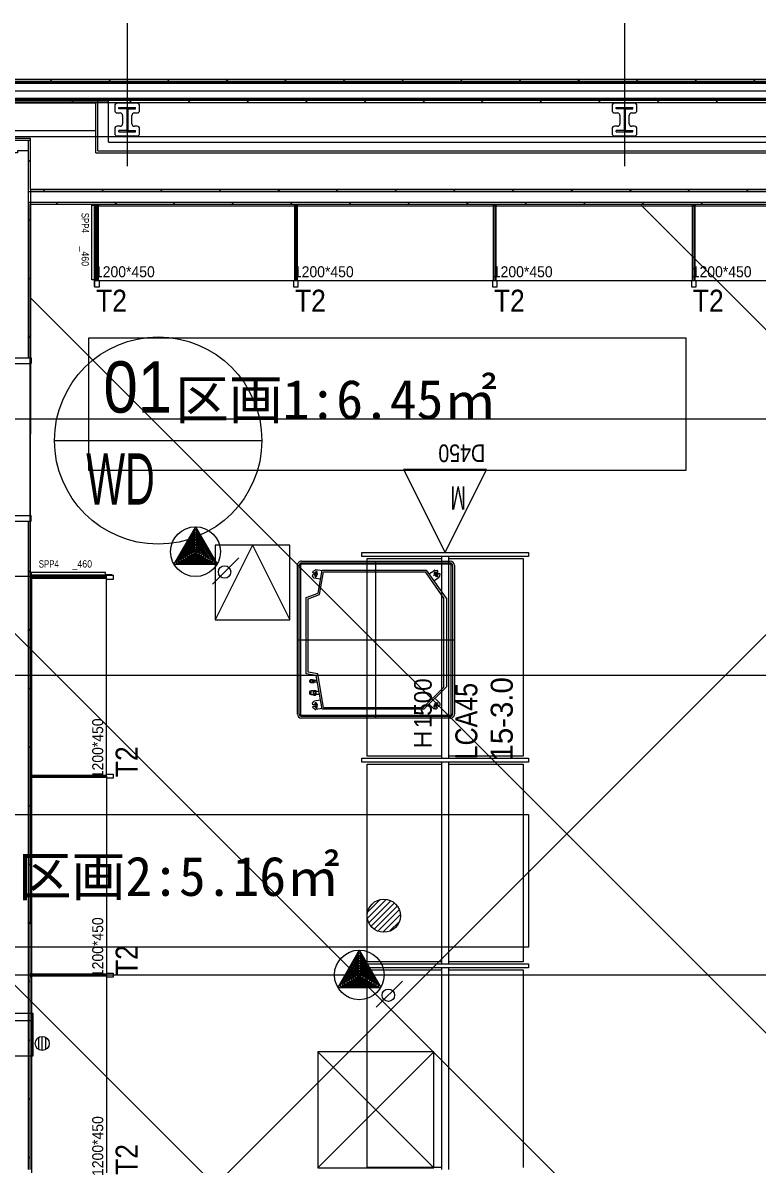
# Model space of a CAD drawing. Units: millimetres at full size, sheet at 1:100. Extents: x 3352 to 127672, y -40372 to 101181.
# Drawn here: x 27340 to 31776, y 2354 to 9247 of the extents above; entities that cross this region are included whole.
import ezdxf
from ezdxf.enums import TextEntityAlignment as Align

# ---------------------------------------------------------------- set-up
doc = ezdxf.new("R2010")
doc.units = ezdxf.units.MM
doc.header["$LTSCALE"] = 100
doc.header["$PDMODE"] = 32
doc.header["$PDSIZE"] = 50
doc.linetypes.add('CHAIN2', pattern=[12, 9, -1, 1, -1])
doc.layers.add('0-0', color=134, linetype='Continuous', lineweight=18)
doc.styles.add('MS UI Gothic', font='')
doc.styles.add('ＭＳ ゴシック', font='')
doc.styles.add('ＭＳ Ｐゴシック', font='')
doc.styles.get('MS UI Gothic').set_extended_font_data('MS UI Gothic')
doc.styles.get('ＭＳ ゴシック').set_extended_font_data('MS Gothic')
doc.styles.get('ＭＳ Ｐゴシック').set_extended_font_data('MS PGothic')

msp = doc.modelspace()

# ---------------------------------------------------------------- linework, layer by layer
at = {"layer": '0-0', "color": 5}
for p, q in [((38962.5, 12694.9), (23844.7, -2422.8)), ((38962.5, 12694.9), (23844.7, -2422.8)), ((27531.5, 6726.4), (28781.5, 6726.4))]:
    msp.add_line(p, q, dxfattribs=at)
at = {"layer": '0-0', "color": 4}
for p, q in [((27969.8, 9245.3), (27969.8, 8382.8)), ((30969.8, 9245.3), (30969.8, 8382.8)), ((28029.8, 8761.7), (27909.8, 8761.7)), ((31029.8, 8761.7), (30909.8, 8761.7)), ((27894.8, 8746.7), (27894.8, 8717.7)), ((27909.8, 8702.7), (27926.8, 8702.7)), ((27941.8, 8687.7), (27941.8, 8637.7)), ((27997.8, 8637.7), (27997.8, 8687.7)), ((28012.8, 8702.7), (28029.8, 8702.7)), ((28044.8, 8717.7), (28044.8, 8746.7)), ((30894.8, 8746.7), (30894.8, 8717.7)), ((30909.8, 8702.7), (30926.8, 8702.7)), ((30941.8, 8687.7), (30941.8, 8637.7)), ((30997.8, 8637.7), (30997.8, 8687.7)), ((31012.8, 8702.7), (31029.8, 8702.7)), ((31044.8, 8717.7), (31044.8, 8746.7)), ((27926.8, 8622.7), (27909.8, 8622.7)), ((28029.8, 8622.7), (28012.8, 8622.7)), ((30926.8, 8622.7), (30909.8, 8622.7)), ((31029.8, 8622.7), (31012.8, 8622.7)), ((24446.9, 8561.7), (91067.1, 8561.7)), ((27894.8, 8607.7), (27894.8, 8578.7)), ((28029.8, 8563.7), (27909.8, 8563.7)), ((28044.8, 8578.7), (28044.8, 8607.7)), ((30894.8, 8607.7), (30894.8, 8578.7)), ((31029.8, 8563.7), (30909.8, 8563.7)), ((31044.8, 8578.7), (31044.8, 8607.7)), ((27388.3, 8243.7), (65728.8, 8243.7)), ((27388.3, 8151.7), (65728.8, 8151.7)), ((29469.9, 5051.1), (29469.9, 5998.6)), ((29007, 5076.8), (29007, 5972.7)), ((29022, 5987.7), (29917.7, 5987.7)), ((29090.5, 5929.1), (29092.6, 5940.9)), ((29092.5, 5928.7), (29090.5, 5929.1)), ((29092.6, 5940.9), (29094.6, 5940.5)), ((29112, 5939.8), (29105, 5900.4)), ((29144.9, 5939.3), (29107.1, 5946)), ((29112.9, 5910.4), (29116, 5928.1)), ((29130.6, 5797.7), (29154.7, 5934.3)), ((29154.7, 5934.3), (29768.5, 5934.3)), ((29879.4, 5776), (29768.5, 5934.3)), ((29801.9, 5928.5), (29790.8, 5920.7)), ((29802.3, 5928.8), (29803.9, 5929.9)), ((29803.9, 5929.9), (29822.3, 5942.8)), ((29820.7, 5934.7), (29842.8, 5903.1)), ((29826, 5943.6), (29834.4, 5942.1)), ((29833.5, 5926.9), (29831.5, 5929.7)), ((29837.5, 5944.3), (29844.4, 5934.5)), ((29932.7, 5972.7), (29932.7, 5076.8)), ((29086.5, 5906.4), (29088.6, 5918.2)), ((29095.1, 5898.8), (29090.2, 5905.8)), ((29090.6, 5917.9), (29101.7, 5915.9)), ((29118.8, 5918.5), (29093, 5923.1)), ((29136.2, 5890), (29098.4, 5896.7)), ((29101.7, 5915.9), (29101.1, 5912.5)), ((29844.1, 5927.5), (29818.4, 5909.5)), ((29819.5, 5879.8), (29851, 5901.8)), ((29821.7, 5922.8), (29832, 5908.1)), ((29854.5, 5913.5), (29853, 5905.1)), ((29856, 5914.5), (29854.5, 5913.5)), ((29060.4, 5772.2), (29130.6, 5797.7)), ((29060.4, 5328.4), (29060.4, 5772.2)), ((29879.4, 5239.2), (29879.4, 5776)), ((28996.2, 5524.8), (29943.7, 5524.8)), ((29118.9, 5318.1), (29060.4, 5328.4)), ((29154.7, 5115.3), (29118.9, 5318.1)), ((29072.6, 5281.2), (29069.9, 5278.4)), ((29069.9, 5278.4), (29069.9, 5270.4)), ((29074.7, 5281.2), (29072.6, 5281.2)), ((29075.9, 5282.3), (29074.7, 5281.2)), ((29074.7, 5281.2), (29074.7, 5267.7)), ((29074.7, 5267.7), (29075.9, 5266.5)), ((29086.4, 5282.3), (29075.9, 5282.3)), ((29075.9, 5266.5), (29086.4, 5266.5)), ((29086.6, 5276.5), (29086.4, 5278.7)), ((29086.4, 5278.7), (29086.4, 5270.2)), ((29086.4, 5270.5), (29086.6, 5272.4)), ((29086.4, 5270.2), (29086.4, 5265.9)), ((29086.4, 5265.9), (29087.1, 5265.9)), ((29087.1, 5274.4), (29086.6, 5276.5)), ((29087.1, 5282.9), (29096.6, 5282.9)), ((29087.1, 5265.9), (29096.6, 5265.9)), ((29097.4, 5282.9), (29096.6, 5282.9)), ((29097.4, 5278.4), (29097.1, 5276.4)), ((29097.2, 5272.3), (29097.4, 5270.2)), ((29097.4, 5282.9), (29097.4, 5278.7)), ((29115.1, 5279.2), (29097.4, 5279.2)), ((29097.4, 5278.7), (29097.4, 5278.4)), ((29097.4, 5278.7), (29097.4, 5270.2)), ((29097.4, 5270.2), (29097.4, 5265.9)), ((29097.4, 5269.6), (29116.8, 5269.6)), ((29755.4, 5115.3), (29879.4, 5239.2)), ((29072.6, 5214.3), (29069.9, 5211.5)), ((29069.9, 5211.5), (29069.9, 5198)), ((29069.9, 5198), (29072.6, 5195.3)), ((29072.6, 5195.3), (29075.9, 5195.3)), ((29075.9, 5214.3), (29075.9, 5209.4)), ((29075.9, 5209.4), (29075.9, 5195.3)), ((29075.9, 5195.3), (29077.5, 5193.6)), ((29092.9, 5215.9), (29077.5, 5215.9)), ((29077.5, 5215.9), (29077.5, 5193.6)), ((29077.5, 5193.6), (29092.9, 5193.6)), ((29093.9, 5218.5), (29092.9, 5216.8)), ((29092.9, 5215.1), (29092.9, 5216.8)), ((29092.9, 5215.1), (29092.9, 5204.6)), ((29092.9, 5205.1), (29093.2, 5208.3)), ((29092.9, 5204.6), (29092.9, 5194.3)), ((29092.9, 5192.8), (29093.9, 5191)), ((29093.2, 5208.3), (29093.9, 5211.5)), ((29093.9, 5218.6), (29093.9, 5218.5)), ((29093.9, 5211.5), (29105.8, 5211.5)), ((29093.9, 5197.6), (29105.8, 5197.6)), ((29093.9, 5190.9), (29105.8, 5190.9)), ((29105.8, 5218.5), (29105.8, 5218.6)), ((29105.8, 5211.5), (29106.6, 5208.1)), ((29106.9, 5216.8), (29105.9, 5218.5)), ((29105.9, 5191), (29106.9, 5192.8)), ((29106.6, 5208.1), (29106.9, 5204.6)), ((29106.9, 5216.8), (29106.9, 5215.1)), ((29106.9, 5215.1), (29106.9, 5204.6)), ((29107.6, 5212.7), (29106.9, 5213.5)), ((29126.8, 5212.7), (29106.9, 5212.7)), ((29106.9, 5204.6), (29106.9, 5194.3)), ((29106.9, 5196.8), (29129.6, 5196.8)), ((29106.9, 5194.3), (29106.9, 5192.8)), ((29826.4, 5171.4), (29853.6, 5144.3)), ((29086.5, 5143.2), (29088.5, 5143.5)), ((29088.6, 5131.4), (29086.5, 5143.2)), ((29088.5, 5143.5), (29090.2, 5143.9)), ((29090.6, 5131.7), (29088.6, 5131.4)), ((29090.2, 5143.9), (29095.1, 5150.8)), ((29090.5, 5120.5), (29092.5, 5120.9)), ((29092.6, 5108.7), (29090.5, 5120.5)), ((29101.7, 5133.7), (29090.6, 5131.7)), ((29119.3, 5131.2), (29095.4, 5127)), ((29136.2, 5159.6), (29098.4, 5152.9)), ((29101.1, 5137.1), (29101.7, 5133.7)), ((29105.1, 5148.7), (29112, 5109.9)), ((29144.9, 5110.3), (29107.1, 5103.7)), ((29116, 5121.5), (29112.9, 5139.2)), ((29154.7, 5115.3), (29186.9, 5115.3)), ((29186.9, 5115.3), (29755.4, 5115.3)), ((29791.1, 5136.1), (29818.2, 5108.9)), ((29845.6, 5144.6), (29818.3, 5117.3)), ((29833.8, 5141.4), (29821.1, 5128.7)), ((29830.3, 5107.4), (29821.8, 5107.4)), ((29823.3, 5139.2), (29840.1, 5122.4)), ((29829.6, 5120.2), (29832.1, 5122.6)), ((29832.1, 5122.6), (29840.1, 5114.7)), ((29841.5, 5113.2), (29833, 5104.8)), ((29839.9, 5130.4), (29842.3, 5132.9)), ((29847.8, 5122.4), (29839.9, 5130.4)), ((29840.1, 5114.7), (29841.5, 5113.2)), ((29849.3, 5121), (29847.8, 5122.4)), ((29857.7, 5129.5), (29849.3, 5121)), ((29855.1, 5140.7), (29855.1, 5132.2)), ((29855.1, 5132.2), (29856.3, 5130.9)), ((29856.3, 5130.9), (29857.7, 5129.5)), ((29917.7, 5061.8), (29022, 5061.8))]:
    msp.add_line(p, q, dxfattribs=at)
at = {"layer": '0-0', "linetype": 'CHAIN2'}
for p, q in [((27969.8, 9245.3), (27969.8, 8382.8)), ((30969.8, 9245.3), (30969.8, 8382.8)), ((18347.6, 8836.7), (91067.1, 8836.7)), ((18347.6, 8836.7), (91067.1, 8836.7)), ((24446.9, 8561.7), (91067.1, 8561.7)), ((24446.9, 8561.7), (91067.1, 8561.7))]:
    msp.add_line(p, q, dxfattribs=at)
at = {"layer": '0-0'}
for p, q in [((19166.6, 8906.7), (35014.8, 8906.7)), ((19166.6, 8894.2), (35011.8, 8894.2)), ((27515.4, 8894.2), (27502.9, 8906.7)), ((27527.9, 8881.7), (27515.4, 8894.2)), ((27869, 8894.2), (27856.5, 8906.7)), ((27881.5, 8881.7), (27869, 8894.2)), ((28222.5, 8894.2), (28210, 8906.7)), ((28235, 8881.7), (28222.5, 8894.2)), ((28576.1, 8894.2), (28563.6, 8906.7)), ((28588.6, 8881.7), (28576.1, 8894.2)), ((28929.6, 8894.2), (28917.1, 8906.7)), ((28942.1, 8881.7), (28929.6, 8894.2)), ((29283.2, 8894.2), (29270.7, 8906.7)), ((29295.7, 8881.7), (29283.2, 8894.2)), ((29636.7, 8894.2), (29624.2, 8906.7)), ((29649.2, 8881.7), (29636.7, 8894.2)), ((29990.3, 8894.2), (29977.8, 8906.7)), ((30002.8, 8881.7), (29990.3, 8894.2)), ((30343.8, 8894.2), (30331.3, 8906.7)), ((30356.3, 8881.7), (30343.8, 8894.2)), ((30697.4, 8894.2), (30684.9, 8906.7)), ((30709.9, 8881.7), (30697.4, 8894.2)), ((31050.9, 8894.2), (31038.4, 8906.7)), ((31063.4, 8881.7), (31050.9, 8894.2)), ((31404.5, 8894.2), (31392, 8906.7)), ((31417, 8881.7), (31404.5, 8894.2)), ((31758.1, 8894.2), (31745.6, 8906.7)), ((31770.6, 8881.7), (31758.1, 8894.2)), ((19166.6, 8881.7), (35011.8, 8881.7)), ((21623.3, 8886.7), (35014.8, 8886.7)), ((24694.8, 8836.7), (84654.3, 8836.7)), ((24694.8, 8836.7), (84654.3, 8836.7)), ((21623.3, 8786.7), (35029.8, 8786.7)), ((24739.8, 8791.7), (34952.3, 8791.7)), ((24752.3, 8779.2), (34952.3, 8779.2)), ((24764.8, 8766.7), (34939.8, 8766.7)), ((27779.8, 8761.7), (25289.8, 8761.7)), ((27630.4, 8779.2), (27617.9, 8791.7)), ((27642.9, 8766.7), (27630.4, 8779.2)), ((27779.8, 8461.7), (27779.8, 8761.7)), ((27792.3, 8474.2), (27792.3, 8774.2)), ((27857.3, 8526.2), (27857.3, 8774.2)), ((28029.8, 8761.7), (27909.8, 8761.7)), ((27984, 8779.2), (27971.5, 8791.7)), ((27996.5, 8766.7), (27984, 8779.2)), ((28337.5, 8779.2), (28325, 8791.7)), ((28350, 8766.7), (28337.5, 8779.2)), ((28691.1, 8779.2), (28678.6, 8791.7)), ((28703.6, 8766.7), (28691.1, 8779.2)), ((29044.6, 8779.2), (29032.1, 8791.7)), ((29057.1, 8766.7), (29044.6, 8779.2)), ((29398.2, 8779.2), (29385.7, 8791.7)), ((29410.7, 8766.7), (29398.2, 8779.2)), ((29751.7, 8779.2), (29739.2, 8791.7)), ((29764.2, 8766.7), (29751.7, 8779.2)), ((30105.3, 8779.2), (30092.8, 8791.7)), ((30117.8, 8766.7), (30105.3, 8779.2)), ((30458.8, 8779.2), (30446.3, 8791.7)), ((30471.3, 8766.7), (30458.8, 8779.2)), ((30812.4, 8779.2), (30799.9, 8791.7)), ((30824.9, 8766.7), (30812.4, 8779.2)), ((31029.8, 8761.7), (30909.8, 8761.7)), ((31165.9, 8779.2), (31153.4, 8791.7)), ((31178.4, 8766.7), (31165.9, 8779.2)), ((31519.5, 8779.2), (31507, 8791.7)), ((31532, 8766.7), (31519.5, 8779.2)), ((27894.8, 8746.7), (27894.8, 8717.7)), ((27909.8, 8702.7), (27926.8, 8702.7)), ((27919.8, 8736.7), (28019.8, 8736.7)), ((27919.8, 8727.7), (27919.8, 8736.7)), ((27964.8, 8727.7), (27919.8, 8727.7)), ((27941.8, 8687.7), (27941.8, 8637.7)), ((27966.8, 8725.7), (27966.8, 8599.7)), ((27972.8, 8725.7), (27972.8, 8599.7)), ((27997.8, 8637.7), (27997.8, 8687.7)), ((28012.8, 8702.7), (28029.8, 8702.7)), ((28044.8, 8717.7), (28044.8, 8746.7)), ((30894.8, 8746.7), (30894.8, 8717.7)), ((30909.8, 8702.7), (30926.8, 8702.7)), ((30919.8, 8736.7), (31019.8, 8736.7)), ((30919.8, 8727.7), (30919.8, 8736.7)), ((30964.8, 8727.7), (30919.8, 8727.7)), ((30941.8, 8687.7), (30941.8, 8637.7)), ((30966.8, 8725.7), (30966.8, 8599.7)), ((30972.8, 8725.7), (30972.8, 8599.7)), ((30997.8, 8637.7), (30997.8, 8687.7)), ((31012.8, 8702.7), (31029.8, 8702.7)), ((31044.8, 8717.7), (31044.8, 8746.7)), ((27926.8, 8622.7), (27909.8, 8622.7)), ((28029.8, 8622.7), (28012.8, 8622.7)), ((30926.8, 8622.7), (30909.8, 8622.7)), ((31029.8, 8622.7), (31012.8, 8622.7)), ((25214.8, 8551.7), (27384.8, 8551.7)), ((27384.8, 8551.7), (27384.8, 8539.2)), ((27894.8, 8607.7), (27894.8, 8578.7)), ((28029.8, 8563.7), (27909.8, 8563.7)), ((27919.8, 8588.7), (27919.8, 8597.7)), ((27964.8, 8597.7), (27919.8, 8597.7)), ((27974.8, 8597.7), (28019.8, 8597.7)), ((28044.8, 8578.7), (28044.8, 8607.7)), ((30894.8, 8607.7), (30894.8, 8578.7)), ((31029.8, 8563.7), (30909.8, 8563.7)), ((30919.8, 8588.7), (30919.8, 8597.7)), ((30964.8, 8597.7), (30919.8, 8597.7)), ((30974.8, 8597.7), (31019.8, 8597.7)), ((31044.8, 8578.7), (31044.8, 8607.7)), ((25214.8, 8539.2), (27372.3, 8539.2)), ((27372.3, 8539.2), (27384.8, 8539.2)), ((27384.8, 8539.2), (27384.8, 8241.7)), ((27857.3, 8526.2), (33727.3, 8526.2)), ((27372.3, 8474.2), (27372.3, 8229.2)), ((27372.3, 8405.3), (27384.8, 8417.8)), ((27779.8, 8461.7), (33649.8, 8461.7)), ((27792.3, 8474.2), (33662.3, 8474.2)), ((27372.3, 8229.2), (27384.8, 8229.2)), ((27384.8, 8241.7), (34939.8, 8241.7)), ((27384.8, 8229.2), (34952.3, 8229.2)), ((27473.3, 8229.2), (27460.8, 8241.7)), ((27826.9, 8229.2), (27814.4, 8241.7)), ((28180.4, 8229.2), (28167.9, 8241.7)), ((28534, 8229.2), (28521.5, 8241.7)), ((28887.5, 8229.2), (28875, 8241.7)), ((29241.1, 8229.2), (29228.6, 8241.7)), ((29594.6, 8229.2), (29582.1, 8241.7)), ((29948.2, 8229.2), (29935.7, 8241.7)), ((30301.7, 8229.2), (30289.2, 8241.7)), ((30655.3, 8229.2), (30642.8, 8241.7)), ((31008.8, 8229.2), (30996.3, 8241.7)), ((31362.4, 8229.2), (31349.9, 8241.7)), ((31715.9, 8229.2), (31703.4, 8241.7)), ((27372.3, 8164.2), (27372.3, 7225.4)), ((27384.8, 8164.2), (35017.3, 8164.2)), ((27384.8, 2328.4), (27384.8, 8151.7)), ((27384.8, 8151.7), (35029.8, 8151.7)), ((27550.8, 8151.7), (27538.3, 8164.2)), ((27769.3, 8148.7), (27769.3, 8151.7)), ((27774.8, 8148.7), (27774.8, 7694.7)), ((27780.3, 7691.7), (27780.3, 8148.7)), ((27788.8, 7691.7), (27788.8, 8148.7)), ((27794.3, 8148.7), (27794.3, 7691.7)), ((27904.4, 8151.7), (27891.9, 8164.2)), ((28257.9, 8151.7), (28245.4, 8164.2)), ((28611.5, 8151.7), (28599, 8164.2)), ((28965, 8151.7), (28952.5, 8164.2)), ((28974.8, 8148.7), (28974.8, 8151.7)), ((28974.8, 8148.7), (28999.8, 8148.7)), ((28980.3, 7691.7), (28980.3, 8148.7)), ((28994.3, 8148.7), (28994.3, 7691.7)), ((28999.8, 8151.7), (28999.8, 8148.7)), ((29318.6, 8151.7), (29306.1, 8164.2)), ((29672.1, 8151.7), (29659.6, 8164.2)), ((30025.7, 8151.7), (30013.2, 8164.2)), ((30180.3, 7691.7), (30180.3, 8148.7)), ((30194.3, 8148.7), (30194.3, 7691.7)), ((30379.2, 8151.7), (30366.7, 8164.2)), ((30732.8, 8151.7), (30720.3, 8164.2)), ((31086.3, 8151.7), (31073.8, 8164.2)), ((31380.3, 7691.7), (31380.3, 8148.7)), ((31394.3, 8148.7), (31394.3, 7691.7)), ((31439.9, 8151.7), (31427.4, 8164.2)), ((27372.3, 8051.8), (27384.8, 8064.3)), ((27774.3, 8031.7), (27774.3, 8081.7)), ((27789.3, 8081.7), (27789.3, 8031.7)), ((27789.3, 7811.7), (27789.3, 7761.7)), ((27372.3, 7698.2), (27384.8, 7710.7)), ((27774.8, 7691.7), (34999.8, 7691.7)), ((27372.3, 7344.7), (27384.8, 7357.2)), ((27289.8, 7225.4), (27389.8, 7225.4)), ((27289.8, 7190.4), (27389.8, 7190.4)), ((27389.8, 7225.4), (27389.8, 7190.4)), ((27289.8, 6274.4), (27389.8, 6274.4)), ((27389.8, 6239.4), (27389.8, 6274.4)), ((27289.8, 6239.4), (27389.8, 6239.4)), ((27372.3, 6239.4), (27372.3, 2328.4)), ((28500.2, 6095.3), (28500.2, 5645.3)), ((28950.2, 6095.3), (28500.2, 6095.3)), ((28725.2, 6095.3), (28500.2, 5645.3)), ((28725.2, 6095.3), (28950.2, 5645.3)), ((29867.3, 4810.7), (29867.3, 6026.7)), ((29907.3, 6026.7), (29907.3, 4810.7)), ((27372.3, 5930.5), (27384.8, 5943)), ((24854.8, 5908.5), (27384.8, 5908.5)), ((27387.8, 5918.9), (27384.8, 5918.9)), ((27387.8, 5913.4), (27841.8, 5913.4)), ((27387.8, 5907.9), (27844.8, 5907.9)), ((27844.8, 5893.9), (27387.8, 5893.9)), ((27504.8, 5913.9), (27454.8, 5913.9)), ((27454.8, 5898.9), (27504.8, 5898.9)), ((27724.8, 5898.9), (27774.8, 5898.9)), ((27372.3, 5576.9), (27384.8, 5589.4)), ((91067.1, 5308.5), (18347.6, 5308.5)), ((91067.1, 5308.5), (18347.6, 5308.5)), ((91067.1, 5308.5), (18347.6, 5308.5)), ((91067.1, 5308.5), (18347.6, 5308.5)), ((91067.1, 5308.5), (18347.6, 5308.5)), ((27372.3, 5223.4), (27384.8, 5235.9)), ((27372.3, 4869.8), (27384.8, 4882.3)), ((29867.3, 3569.7), (29867.3, 4785.7)), ((30357.3, 4822.7), (29907.3, 4822.7)), ((29907.3, 4785.7), (29907.3, 3569.7)), ((29907.3, 4773.7), (30357.3, 4773.7)), ((30357.3, 4773.7), (30357.3, 3581.7)), ((27387.8, 4707.9), (27844.8, 4707.9)), ((27844.8, 4693.9), (27387.8, 4693.9)), ((27394.8, 3502.4), (27394.8, 4700.4)), ((27372.3, 4516.2), (27384.8, 4528.7)), ((27372.3, 4162.7), (27384.8, 4175.2)), ((27372.3, 3809.1), (27384.8, 3821.6)), ((29867.3, 2328.7), (29867.3, 3544.7)), ((30357.3, 3581.7), (29907.3, 3581.7)), ((29907.3, 3544.7), (29907.3, 2328.7)), ((27372.3, 3455.6), (27384.8, 3468.1)), ((27387.8, 3507.9), (27844.8, 3507.9)), ((27844.8, 3493.9), (27387.8, 3493.9)), ((27844.8, 3502.4), (27394.8, 3502.4)), ((27189.5, 3226.6), (27401.7, 3226.6)), ((27372.3, 3102), (27384.8, 3114.5)), ((27435.9, 3052), (27435.9, 3125.5)), ((27457.2, 3046.3), (27457.2, 3131.2)), ((27478.4, 3052), (27478.4, 3125.5)), ((27372.3, 2748.5), (27384.8, 2761)), ((27372.3, 2394.9), (27384.8, 2407.4))]:
    msp.add_line(p, q, dxfattribs=at)
at = {"layer": '0-0', "color": 47}
for p, q in [((21602.3, 8906.7), (35014.8, 8906.7)), ((18347.6, 8836.7), (91067.1, 8836.7)), ((27779.8, 8761.7), (25289.8, 8761.7)), ((27779.8, 8461.7), (27779.8, 8761.7)), ((27792.3, 8474.2), (27792.3, 8774.2)), ((27857.3, 8526.2), (27857.3, 8774.2)), ((27919.8, 8736.7), (28019.8, 8736.7)), ((27919.8, 8727.7), (27919.8, 8736.7)), ((27964.8, 8727.7), (27919.8, 8727.7)), ((27966.8, 8725.7), (27966.8, 8599.7)), ((27972.8, 8725.7), (27972.8, 8599.7)), ((30919.8, 8736.7), (31019.8, 8736.7)), ((30919.8, 8727.7), (30919.8, 8736.7)), ((30964.8, 8727.7), (30919.8, 8727.7)), ((30966.8, 8725.7), (30966.8, 8599.7)), ((30972.8, 8725.7), (30972.8, 8599.7)), ((25289.8, 8596.7), (27779.8, 8596.7)), ((27919.8, 8588.7), (27919.8, 8597.7)), ((27964.8, 8597.7), (27919.8, 8597.7)), ((27974.8, 8597.7), (28019.8, 8597.7)), ((30919.8, 8588.7), (30919.8, 8597.7)), ((30964.8, 8597.7), (30919.8, 8597.7)), ((30974.8, 8597.7), (31019.8, 8597.7)), ((27857.3, 8526.2), (33727.3, 8526.2)), ((27779.8, 8461.7), (33649.8, 8461.7)), ((27792.3, 8474.2), (33662.3, 8474.2)), ((6146.3, 6856.7), (91067.1, 6856.7)), ((28381.8, 6205.9), (28511.7, 5980.9)), ((28381.8, 6190.9), (28264.9, 5988.4)), ((28275.7, 6162), (28275.7, 6162)), ((28381.8, 6175.9), (28277.9, 5995.9)), ((28381.8, 6160.9), (28290.8, 6003.4)), ((28381.8, 6145.9), (28303.8, 6010.9)), ((28381.8, 6190.9), (28498.7, 5988.4)), ((28381.8, 6175.9), (28485.7, 5995.9)), ((28381.8, 6160.9), (28472.7, 6003.4)), ((28381.8, 6145.9), (28459.7, 6010.9)), ((28487.8, 6162), (28487.9, 6162)), ((28381.8, 6130.9), (28316.8, 6018.4)), ((28381.8, 6115.9), (28329.8, 6025.9)), ((28381.8, 6100.9), (28342.8, 6033.4)), ((28381.8, 6085.9), (28355.8, 6040.9)), ((28381.8, 6070.9), (28368.8, 6048.4)), ((28381.8, 6130.9), (28446.7, 6018.4)), ((28381.8, 6115.9), (28433.7, 6025.9)), ((28381.8, 6100.9), (28420.7, 6033.4)), ((28381.8, 6085.9), (28407.8, 6040.9)), ((28381.8, 6070.9), (28394.8, 6048.4)), ((28231.8, 6055.9), (28231.8, 6055.9)), ((28290.8, 6003.4), (28472.7, 6003.4)), ((28303.8, 6010.9), (28459.7, 6010.9)), ((28316.8, 6018.4), (28446.7, 6018.4)), ((28329.8, 6025.9), (28433.7, 6025.9)), ((28342.8, 6033.4), (28420.7, 6033.4)), ((28355.8, 6040.9), (28407.8, 6040.9)), ((28368.8, 6048.4), (28394.8, 6048.4)), ((28642.8, 6019), (28484.4, 5860.7)), ((28531.8, 6055.9), (28531.8, 6055.9)), ((29021.1, 5998.6), (29918.7, 5998.6)), ((28264.9, 5988.4), (28498.7, 5988.4)), ((28275.7, 5949.9), (28275.7, 5949.8)), ((28277.9, 5995.9), (28485.7, 5995.9)), ((28487.8, 5949.9), (28487.9, 5949.8)), ((28996.3, 5076.3), (28996.1, 5973.6)), ((29121.3, 5805.5), (29145.9, 5944.8)), ((29145.9, 5944.8), (29774, 5944.8)), ((29774, 5944.8), (29897.4, 5768.6)), ((29943.7, 5973.6), (29943.7, 5076)), ((28381.8, 5905.9), (28381.8, 5905.9)), ((29049.9, 5779.5), (29121.3, 5805.5)), ((29049.9, 5319.6), (29049.9, 5779.5)), ((29897.4, 5242.4), (29897.4, 5768.6)), ((29109.9, 5309), (29049.9, 5319.6)), ((29145.9, 5104.8), (29109.9, 5309)), ((29897.4, 5242.4), (29759.8, 5104.8)), ((29759.8, 5104.8), (29145.9, 5104.8)), ((29918.7, 5051), (29021.3, 5051.3)), ((29418.7, 3844.1), (29532.6, 3958)), ((29420, 3880.7), (29496, 3956.7)), ((29426.9, 3816.9), (29559.8, 3949.8)), ((29440.6, 3795.3), (29581.4, 3936.1)), ((29458.9, 3778.2), (29598.6, 3917.8)), ((29481.8, 3765.7), (29611, 3894.9)), ((29510.8, 3759.3), (29617.4, 3866)), ((29551.9, 3765.2), (29611.5, 3824.8)), ((29369.8, 3636.7), (29252.9, 3434.2)), ((29263.7, 3607.8), (29263.7, 3607.8)), ((29369.8, 3621.7), (29265.8, 3441.7)), ((29369.8, 3606.7), (29278.8, 3449.2)), ((29369.8, 3591.7), (29291.8, 3456.7)), ((29369.8, 3651.7), (29499.7, 3426.7)), ((29369.8, 3636.7), (29486.7, 3434.2)), ((29369.8, 3621.7), (29473.7, 3441.7)), ((29369.8, 3606.7), (29460.7, 3449.2)), ((29369.8, 3591.7), (29447.7, 3456.7)), ((29369.8, 3576.7), (29304.8, 3464.2)), ((29369.8, 3561.7), (29317.8, 3471.7)), ((29369.8, 3546.7), (29330.8, 3479.2)), ((29369.8, 3531.7), (29343.8, 3486.7)), ((29369.8, 3516.7), (29356.8, 3494.2)), ((29369.8, 3576.7), (29434.7, 3464.2)), ((29369.8, 3561.7), (29421.7, 3471.7)), ((29369.8, 3546.7), (29408.7, 3479.2)), ((29369.8, 3531.7), (29395.7, 3486.7)), ((29369.8, 3516.7), (29382.8, 3494.2)), ((3351.7, 3501.7), (91067.1, 3501.7)), ((29219.8, 3501.7), (29219.8, 3501.7)), ((29278.8, 3449.2), (29460.7, 3449.2)), ((29291.8, 3456.7), (29447.7, 3456.7)), ((29304.8, 3464.2), (29434.7, 3464.2)), ((29317.8, 3471.7), (29421.7, 3471.7)), ((29330.8, 3479.2), (29408.7, 3479.2)), ((29343.8, 3486.7), (29395.7, 3486.7)), ((29356.8, 3494.2), (29382.8, 3494.2)), ((29630.7, 3464.8), (29472.4, 3306.5)), ((29252.9, 3434.2), (29486.7, 3434.2)), ((29263.7, 3395.6), (29263.7, 3395.6)), ((29265.8, 3441.7), (29473.7, 3441.7)), ((29369.8, 3351.7), (29369.8, 3351.7)), ((29119.9, 2337.1), (29819.9, 3037.1)), ((29819.9, 2337.1), (29119.9, 3037.1))]:
    msp.add_line(p, q, dxfattribs=at)
at = {"layer": '0-0', "color": 1}
msp.add_line((24694.8, 8836.7), (84654.3, 8836.7), dxfattribs=at)
at = {"layer": '0-0', "color": 40}
msp.add_line((27384.8, 2327.7), (27388.3, 8241.7), dxfattribs=at)
at = {"layer": '0-0', "color": 7}
msp.add_line((27384.8, 8149.1), (27387.3, 8151.7), dxfattribs=at)
at = {"layer": '0-0', "color": 254}
for p, q in [((31070.5, 8146.8), (32775.8, 6441.5)), ((27384.8, 7589.8), (32775.8, 2198.8)), ((24854.8, 5877.2), (32070.5, -1338.6)), ((26944.8, 5908.5), (32775.8, 77.5))]:
    msp.add_line(p, q, dxfattribs=at)
at = {"layer": '0-0', "color": 13}
for points in [[(23269.8, -14593.3), (23269.8, 101.7), (24694.8, 101.7), (24694.8, 8836.7), (84654.3, 8836.7), (84654.3, 5394.2), (69649.8, 5394.2)], [(24694.8, 8836.7), (84654.3, 8836.7), (84654.3, 5394.2), (69649.8, 5394.2)], [(24694.8, 8836.7), (84654.3, 8836.7), (84654.3, 5394.2), (69649.8, 5394.2)], [(24694.8, 8836.7), (84654.3, 8836.7), (84654.3, 5394.2), (69649.8, 5394.2)]]:
    msp.add_lwpolyline(points, dxfattribs=at)
at = {"layer": '0-0', "color": 47}
for points in [[(27857.3, 8774.2), (25212.3, 8774.2), (25212.3, 8319.2)], [(27974.8, 8727.7), (28019.8, 8727.7), (28019.8, 8736.7)], [(30974.8, 8727.7), (31019.8, 8727.7), (31019.8, 8736.7)], [(27919.8, 8588.7), (28019.8, 8588.7), (28019.8, 8597.7)], [(30919.8, 8588.7), (31019.8, 8588.7), (31019.8, 8597.7)], [(28381.8, 6205.9), (28251.9, 5980.9), (28511.7, 5980.9)], [(29369.8, 3651.7), (29239.9, 3426.7), (29499.7, 3426.7)]]:
    msp.add_lwpolyline(points, dxfattribs=at)
at = {"layer": '0-0'}
for points in [[(27857.3, 8774.2), (25212.3, 8774.2), (25212.3, 8319.2)], [(27974.8, 8727.7), (28019.8, 8727.7), (28019.8, 8736.7)], [(30974.8, 8727.7), (31019.8, 8727.7), (31019.8, 8736.7)], [(27919.8, 8588.7), (28019.8, 8588.7), (28019.8, 8597.7)], [(30919.8, 8588.7), (31019.8, 8588.7), (31019.8, 8597.7)], [(27372.3, 8539.2), (27372.3, 8474.2), (27307.3, 8474.2), (27307.3, 8461.7), (27294.8, 8461.7)], [(27372.3, 8229.2), (27372.3, 8164.2), (27384.8, 8164.2), (27384.8, 8151.7)], [(27799.8, 8151.7), (27799.8, 8148.7), (27769.3, 8148.7)], [(27788.8, 8141.7), (28986.8, 8141.7), (28986.8, 7691.7)], [(28988.8, 7691.7), (28988.8, 8141.7), (30186.8, 8141.7), (30186.8, 7691.7)], [(30199.8, 8151.7), (30199.8, 8148.7), (30174.8, 8148.7), (30174.8, 8151.7)], [(30188.8, 7691.7), (30188.8, 8141.7), (31386.8, 8141.7), (31386.8, 7691.7)], [(31399.8, 8151.7), (31399.8, 8148.7), (31374.8, 8148.7), (31374.8, 8151.7)], [(31388.8, 7691.7), (31388.8, 8141.7), (32586.8, 8141.7), (32586.8, 7691.7)], [(27771.3, 8081.7), (27792.3, 8081.7), (27792.3, 8031.7), (27771.3, 8031.7)], [(27771.3, 7811.7), (27792.3, 7811.7), (27792.3, 7761.7), (27771.3, 7761.7)], [(27774.8, 7656.7), (27771.8, 7656.7), (27771.8, 7694.7), (27788.8, 7694.7)], [(27799.8, 7691.7), (27799.8, 7651.7), (27774.8, 7651.7), (27774.8, 7691.7)], [(28999.8, 7691.7), (28999.8, 7651.7), (28974.8, 7651.7), (28974.8, 7691.7)], [(30199.8, 7691.7), (30199.8, 7651.7), (30174.8, 7651.7), (30174.8, 7691.7)], [(31399.8, 7691.7), (31399.8, 7651.7), (31374.8, 7651.7), (31374.8, 7691.7)], [(28500.2, 5645.3), (28950.2, 5645.3), (28950.2, 6095.3)], [(29867.3, 4822.7), (29417.3, 4822.7), (29417.3, 6014.7), (29867.3, 6014.7)], [(29907.3, 6014.7), (30357.3, 6014.7), (30357.3, 4822.7)], [(27387.8, 5918.9), (27387.8, 5888.4), (27384.8, 5888.4)], [(27879.8, 5913.4), (27879.8, 5916.4), (27841.8, 5916.4), (27841.8, 5899.4), (27387.8, 5899.4)], [(27844.8, 4702.4), (27394.8, 4702.4), (27394.8, 5900.4), (27844.8, 5900.4)], [(27454.8, 5916.9), (27454.8, 5895.9), (27504.8, 5895.9), (27504.8, 5916.9)], [(27724.8, 5916.9), (27724.8, 5895.9), (27774.8, 5895.9), (27774.8, 5916.9)], [(27844.8, 4702.4), (27844.8, 5913.4), (27884.8, 5913.4), (27884.8, 5888.4), (27844.8, 5888.4)], [(29867.3, 3581.7), (29417.3, 3581.7), (29417.3, 4773.7), (29867.3, 4773.7)], [(27384.8, 4713.4), (27387.8, 4713.4), (27387.8, 4688.4), (27384.8, 4688.4)], [(27394.8, 4700.4), (27844.8, 4700.4), (27844.8, 2288.4)], [(27844.8, 4713.4), (27884.8, 4713.4), (27884.8, 4688.4), (27844.8, 4688.4)], [(29867.3, 2340.7), (29417.3, 2340.7), (29417.3, 3532.7), (29867.3, 3532.7)], [(29907.3, 3532.7), (30357.3, 3532.7), (30357.3, 2340.7)], [(27384.8, 3513.4), (27387.8, 3513.4), (27387.8, 3488.4), (27384.8, 3488.4)], [(27394.8, 2302.4), (27394.8, 3500.4), (27844.8, 3500.4)], [(27844.8, 3513.4), (27884.8, 3513.4), (27884.8, 3488.4), (27844.8, 3488.4)]]:
    msp.add_lwpolyline(points, dxfattribs=at)
for points in [[(27757.3, 7696.7), (27757.3, 8146.7), (27771.3, 8146.7), (27771.3, 7696.7)], [(29384.8, 6026.7), (29384.8, 6051.7), (30389.8, 6051.7), (30389.8, 6026.7)], [(27839.8, 5930.9), (27389.8, 5930.9), (27389.8, 5916.9), (27839.8, 5916.9)], [(29384.8, 4785.7), (29384.8, 4810.7), (30389.8, 4810.7), (30389.8, 4785.7)], [(29384.8, 3544.7), (29384.8, 3569.7), (30389.8, 3569.7), (30389.8, 3544.7)], [(27189.5, 3269), (27189.5, 3014.5), (27401.7, 3014.5), (27401.7, 3269)]]:
    msp.add_lwpolyline(points, close=True, dxfattribs=at)
at = {"layer": '0-0', "color": 30}
msp.add_lwpolyline([(27738.6, 7346.6), (31338.6, 7346.6), (31338.6, 6546.6), (27738.6, 6546.6)], close=True, dxfattribs=at)
at = {"layer": '0-0', "color": 5}
msp.add_lwpolyline([(29887.3, 6051.7), (30137.3, 6551.7), (29637.3, 6551.7)], close=True, dxfattribs=at)
at = {"layer": '0-0', "color": 47}
for points in [[(29014.9, 5979.8), (29014.9, 5069.8), (29924.9, 5069.8), (29924.9, 5979.8)], [(29819.9, 2337.1), (29819.9, 3037.1), (29119.9, 3037.1), (29119.9, 2337.1)]]:
    msp.add_lwpolyline(points, close=True, dxfattribs=at)
at = {"layer": '0-0', "color": 4}
for points in [[(29104.2, 5930.2), (29103.6, 5926.8), (29092.5, 5928.7)], [(29094.6, 5940.5), (29096.3, 5940.2), (29103.3, 5945.1)], [(29844.4, 5934.5), (29842.8, 5933.3), (29833.5, 5926.9)], [(29834.4, 5942.1), (29835.9, 5943.2), (29837.5, 5944.3)], [(29090.2, 5905.8), (29088.5, 5906.1), (29086.5, 5906.4)], [(29841.8, 5915), (29839.8, 5917.8), (29849.1, 5924.3)], [(29849.1, 5924.3), (29850.7, 5925.5), (29857.6, 5915.6)], [(29069.9, 5270.4), (29072.6, 5267.7), (29074.7, 5267.7)], [(29075.9, 5282.3), (29075.9, 5274.4), (29075.9, 5266.5)], [(29087.1, 5265.9), (29086.6, 5268), (29086.4, 5270.2), (29086.4, 5270.5)], [(29086.6, 5272.4), (29087.1, 5274.4), (29096.6, 5274.4)], [(29096.6, 5282.9), (29097.2, 5280.8), (29097.4, 5278.7)], [(29097.1, 5276.4), (29096.6, 5274.4), (29097.2, 5272.3)], [(29097.4, 5270.2), (29097.4, 5269.9), (29097.1, 5267.9), (29096.6, 5265.9), (29097.4, 5265.9)], [(29092.9, 5215.1), (29092.9, 5215.3), (29093.2, 5217), (29093.9, 5218.6), (29105.8, 5218.6), (29106.6, 5216.9), (29106.9, 5215.1)], [(29093.9, 5211.5), (29093.2, 5213.2), (29092.9, 5215.1)], [(29093.9, 5197.6), (29093.2, 5201), (29092.9, 5204.6), (29092.9, 5205.1)], [(29092.9, 5194.3), (29092.9, 5195.1), (29093.9, 5197.6)], [(29093.9, 5190.9), (29093.5, 5191.6), (29093, 5192.9), (29092.9, 5194.3), (29092.9, 5192.8)], [(29106.9, 5215.1), (29106.9, 5214.8), (29106.5, 5213.1), (29105.8, 5211.5)], [(29106.9, 5204.6), (29106.9, 5204.1), (29106.5, 5200.9), (29105.8, 5197.6)], [(29105.8, 5197.6), (29106.8, 5195.1), (29106.9, 5194.3)], [(29106.9, 5194.3), (29106.7, 5193), (29106.2, 5191.6), (29105.8, 5190.9)], [(29092.5, 5120.9), (29103.6, 5122.9), (29104.2, 5119.4)], [(29103.3, 5104.5), (29096.3, 5109.4), (29094.6, 5109.1), (29092.6, 5108.7)], [(29833, 5104.8), (29831.6, 5106.2), (29830.3, 5107.4)]]:
    msp.add_lwpolyline(points, dxfattribs=at)
msp.add_lwpolyline([(29086.4, 5278.7), (29086.4, 5279), (29086.6, 5280.9), (29087.1, 5282.9), (29086.4, 5282.9)], close=True, dxfattribs=at)
at = {"layer": '0-0', "color": 40}
msp.add_lwpolyline([(26789.8, 4469.7), (30389.8, 4469.7), (30389.8, 3669.7), (26789.8, 3669.7)], close=True, dxfattribs=at)
at = {"layer": '0-0', "color": 5}
msp.add_circle((28156.5, 6726.4), 625, dxfattribs=at)
at = {"layer": '0-0', "color": 47}
for centre, radius in [((28381.8, 6055.9), 150), ((28557.2, 5933.5), 37.5), ((29517.6, 3859.1), 100), ((29369.8, 3501.7), 150), ((29545.2, 3379.3), 37.5)]:
    msp.add_circle(centre, radius, dxfattribs=at)
at = {"layer": '0-0'}
msp.add_circle((27457.2, 3088.7), 42.4, dxfattribs=at)
at = {"layer": '0-0', "color": 4}
for centre, radius, start, end in [((27909.8, 8746.7), 15, 90, 180), ((28029.8, 8746.7), 15, 0, 90), ((30909.8, 8746.7), 15, 90, 180), ((31029.8, 8746.7), 15, 0, 90), ((27909.8, 8717.7), 15, 180, 270), ((27926.8, 8687.7), 15, 0, 90), ((28012.8, 8687.7), 15, 90, 180), ((28029.8, 8717.7), 15, 270, 0), ((30909.8, 8717.7), 15, 180, 270), ((30926.8, 8687.7), 15, 0, 90), ((31012.8, 8687.7), 15, 90, 180), ((31029.8, 8717.7), 15, 270, 0), ((27909.8, 8607.7), 15, 90, 180), ((27926.8, 8637.7), 15, 270, 0), ((28012.8, 8637.7), 15, 180, 270), ((28029.8, 8607.7), 15, 0, 90), ((30909.8, 8607.7), 15, 90, 180), ((30926.8, 8637.7), 15, 270, 0), ((31012.8, 8637.7), 15, 180, 270), ((31029.8, 8607.7), 15, 0, 90), ((27909.8, 8578.7), 15, 180, 270), ((28029.8, 8578.7), 15, 270, 0), ((30909.8, 8578.7), 15, 180, 270), ((31029.8, 8578.7), 15, 270, 0), ((29022, 5972.7), 15, 90, 180), ((29106.2, 5941), 5, 80, 125), ((29110.1, 5929.2), 6, 350, 170), ((29826.6, 5926.3), 6, 35, 215), ((29825.2, 5938.7), 5, 80, 125), ((29917.7, 5972.7), 15, 360, 90), ((29099.2, 5901.6), 5, 215, 260), ((29107, 5911.4), 6, 170, 350), ((29836.9, 5911.5), 6, 215, 35), ((29848.1, 5905.9), 5, 305, 350), ((29099.2, 5148), 5, 100, 145), ((29107, 5138.2), 6, 10, 190), ((29106.2, 5108.6), 5, 235, 280), ((29110.1, 5120.4), 6, 190, 10), ((29821.8, 5112.4), 5, 225, 270), ((29825.4, 5124.4), 6, 135, 315), ((29838.1, 5137.1), 6, 315, 135), ((29850.1, 5140.7), 5, 0, 45), ((29022, 5076.8), 15, 180, 270), ((29917.7, 5076.8), 15, 270, 0)]:
    msp.add_arc(centre, radius, start, end, dxfattribs=at)
at = {"layer": '0-0'}
for centre, radius, start, end in [((27909.8, 8746.7), 15, 90, 180), ((28029.8, 8746.7), 15, 0, 90), ((30909.8, 8746.7), 15, 90, 180), ((31029.8, 8746.7), 15, 0, 90), ((27909.8, 8717.7), 15, 180, 270), ((27926.8, 8687.7), 15, 0, 90), ((27964.8, 8725.7), 2, 0, 90), ((27974.8, 8725.7), 2, 90, 180), ((28012.8, 8687.7), 15, 90, 180), ((28029.8, 8717.7), 15, 270, 0), ((30909.8, 8717.7), 15, 180, 270), ((30926.8, 8687.7), 15, 0, 90), ((30964.8, 8725.7), 2, 0, 90), ((30974.8, 8725.7), 2, 90, 180), ((31012.8, 8687.7), 15, 90, 180), ((31029.8, 8717.7), 15, 270, 0), ((27909.8, 8607.7), 15, 90, 180), ((27926.8, 8637.7), 15, 270, 0), ((28012.8, 8637.7), 15, 180, 270), ((28029.8, 8607.7), 15, 0, 90), ((30909.8, 8607.7), 15, 90, 180), ((30926.8, 8637.7), 15, 270, 0), ((31012.8, 8637.7), 15, 180, 270), ((31029.8, 8607.7), 15, 0, 90), ((27909.8, 8578.7), 15, 180, 270), ((27964.8, 8599.7), 2, 270, 0), ((27974.8, 8599.7), 2, 180, 270), ((28029.8, 8578.7), 15, 270, 0), ((30909.8, 8578.7), 15, 180, 270), ((30964.8, 8599.7), 2, 270, 0), ((30974.8, 8599.7), 2, 180, 270), ((31029.8, 8578.7), 15, 270, 0)]:
    msp.add_arc(centre, radius, start, end, dxfattribs=at)
at = {"layer": '0-0', "color": 47}
for centre, radius, start, end in [((27964.8, 8725.7), 2, 0, 90), ((27974.8, 8725.7), 2, 90, 180), ((30964.8, 8725.7), 2, 0, 90), ((30974.8, 8725.7), 2, 90, 180), ((27964.8, 8599.7), 2, 270, 0), ((27974.8, 8599.7), 2, 180, 270), ((30964.8, 8599.7), 2, 270, 0), ((30974.8, 8599.7), 2, 180, 270), ((29021.1, 5973.6), 25, 90, 180.01728), ((29918.7, 5973.6), 25, 0, 90), ((29021.3, 5076.3), 25, 180.01728, 269.98272), ((29918.7, 5076), 25, 269.98272, 0)]:
    msp.add_arc(centre, radius, start, end, dxfattribs=at)
for p in [(28381.8, 6055.9), (29369.8, 3501.7)]:
    msp.add_point(p, dxfattribs=at)

# ---------------------------------------------------------------- texts
at = {"layer": '0-0', "color": 191, "style": 'MS UI Gothic'}
for s, height, rotation, width, p in [('SPP4', 44.2, 270, 0.8, (27681.1, 8100.2)), ('T2', 132.6, 90, 0.9, (28072.3, 4695.4)), ('T2', 132.6, 90, 0.9, (28072.3, 3495.4)), ('T2', 132.6, 90, 0.9, (28072.3, 2295.4))]:
    msp.add_text(s, height=height, rotation=rotation, dxfattribs=dict(at, width=width)).set_placement(p, align=Align.BOTTOM_LEFT)
at = {"layer": '0-0', "style": 'MS UI Gothic', "width": 0.9}
msp.add_text('_460', height=44.2, rotation=270, dxfattribs=at).set_placement((27681.1, 7897), align=Align.BOTTOM_LEFT)
at = {"layer": '0-0', "color": 8, "style": 'MS UI Gothic', "width": 0.95}
for p in [(27775.3, 7691.7), (28975.3, 7691.7), (30175.3, 7691.7), (31375.3, 7691.7)]:
    msp.add_text('1200*450', height=66.3, dxfattribs=at).set_placement(p, align=Align.BOTTOM_LEFT)
at = {"layer": '0-0', "color": 191, "style": 'MS UI Gothic'}
for s, height, width, p in [('T2', 132.6, 0.9, (27781.8, 7464.1)), ('T2', 132.6, 0.9, (28981.8, 7464.1)), ('T2', 132.6, 0.9, (30181.8, 7464.1)), ('T2', 132.6, 0.9, (31381.8, 7464.1)), ('SPP4', 44.2, 0.8, (27436.3, 5946.7))]:
    msp.add_text(s, height=height, dxfattribs=dict(at, width=width)).set_placement(p, align=Align.BOTTOM_LEFT)
at = {"layer": '0-0', "color": 5, "style": 'MS UI Gothic'}
for s, width, p in [('01', 0.9, (27826.3, 6802)), ('WD', 0.6, (27722.6, 6247.1))]:
    msp.add_text(s, height=309.4, dxfattribs=dict(at, width=width)).set_placement(p, align=Align.BOTTOM_LEFT)
at = {"layer": '0-0', "color": 30, "style": 'ＭＳ ゴシック'}
msp.add_text('区画1:6.45㎡', height=237.6, dxfattribs=at).set_placement((28259.2, 6784.6), align=Align.BOTTOM_LEFT)
at = {"layer": '0-0', "color": 5}
for s, height, rotation, style, width, p in [('D450', 106.1, 180, 'ＭＳ Ｐゴシック', 0.85, (30128.8, 6734.4)), ('M', 141.4, 180, 'ＭＳ Ｐゴシック', 0.6, (30012.6, 6493.3)), ('Ｈ1500', 106.1, 90, 'MS UI Gothic', 0.95, (29838.4, 4853.7)), ('LCA45', 132.6, 90, 'MS UI Gothic', 0.85, (30121.7, 4802.8))]:
    msp.add_text(s, height=height, rotation=rotation, dxfattribs=dict(at, style=style, width=width)).set_placement(p, align=Align.BOTTOM_LEFT)
at = {"layer": '0-0', "style": 'MS UI Gothic', "width": 0.9}
msp.add_text('_460', height=44.2, dxfattribs=at).set_placement((27639.5, 5946.7), align=Align.BOTTOM_LEFT)
at = {"layer": '0-0', "color": 5, "style": 'MS UI Gothic'}
msp.add_text('15-3.0', height=132.6, rotation=90, dxfattribs=at).set_placement((30335.1, 4795.8), align=Align.BOTTOM_LEFT)
at = {"layer": '0-0', "color": 8, "style": 'MS UI Gothic', "width": 0.95}
for p in [(27844.8, 4688.9), (27844.8, 3488.9), (27844.8, 2288.9)]:
    msp.add_text('1200*450', height=66.3, rotation=90, dxfattribs=at).set_placement(p, align=Align.BOTTOM_LEFT)
at = {"layer": '0-0', "color": 40, "style": 'ＭＳ ゴシック'}
msp.add_text('区画2:5.16㎡', height=237.6, dxfattribs=at).set_placement((27310.3, 3907.6), align=Align.BOTTOM_LEFT)

doc.saveas('drawing.dxf')
